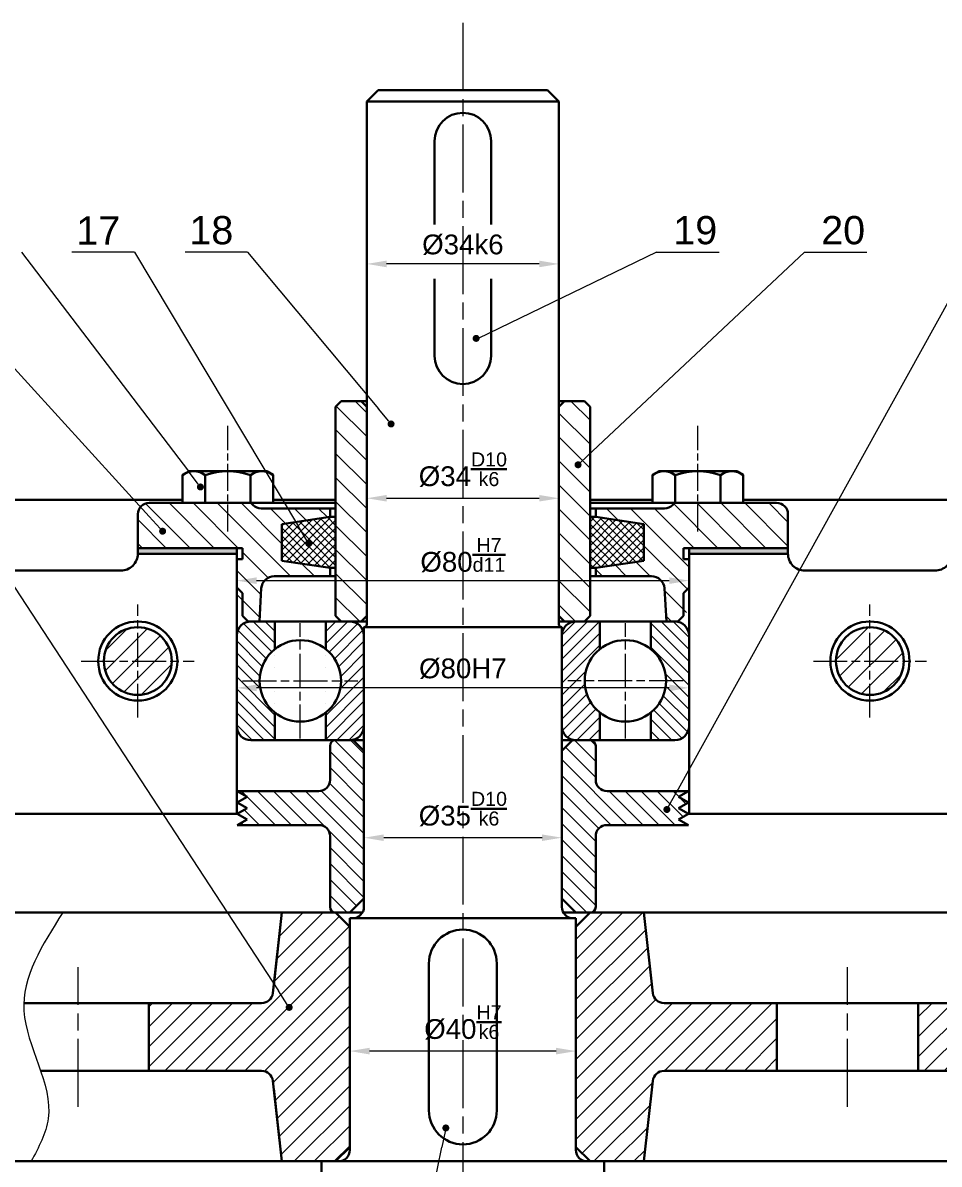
# Paper-space layout 'A0' of a CAD drawing. Header units: millimetres. Extents: x 0 to 1189, y 0 to 841.
# Drawn here: x 206.6 to 368.7, y 200.2 to 402.1 of the extents above; entities that cross this region are included whole.
import ezdxf

# ---------------------------------------------------------------- set-up
doc = ezdxf.new("R2010")
doc.units = ezdxf.units.MM
doc.header["$PDMODE"] = 35
doc.linetypes.add('AM_ISO08W050', pattern=[18, 12, -1.5, 3, -1.5])
doc.linetypes.add('AM_ISO08W050x2', pattern=[9, 6, -0.75, 1.5, -0.75])
doc.layers.get('0').update_dxf_attribs({"lineweight": 30})
for name, color, linetype, lineweight in [('AM_0', 7, 'Continuous', 30), ('AM_4N', 3, 'Continuous', 15), ('AM_5', 3, 'Continuous', 13), ('AM_7', 4, 'AM_ISO08W050', 13), ('AM_8', 1, 'Continuous', 15), ('net dam', 7, 'Continuous', 30), ('net manh', 2, 'Continuous', 13), ('Net_chinh', 7, 'Continuous', 30)]:
    doc.layers.add(name, color=color, linetype=linetype, lineweight=lineweight)
doc.styles.add('Annotative', font='arial.ttf')
doc.dimstyles.new('aaaa$0', dxfattribs={"dimtxt": 3.5, "dimasz": 3.5, "dimexe": 1, "dimexo": 1, "dimgap": 1.5, "dimtad": 1, "dimdsep": 46, "dimtxsty": 'Annotative', "dimcen": 0, "dimclrd": 66, "dimclre": 66, "dimclrt": 2, "dimadec": 0, "dimazin": 2, "dimtp": 0.1, "dimtm": 0.1, "dimtfac": 0.71, "dimtmove": 0, "dimatfit": 3, "dimfxl": 1, "dimlwd": 5, "dimlwe": 5, "dimarcsym": 1})
doc.dimstyles.new('AM_ISO$0', dxfattribs={"dimtxt": 3.5, "dimasz": 3.5, "dimexe": 1, "dimexo": 1, "dimgap": 1.5, "dimtad": 1, "dimdsep": 46, "dimtxsty": 'Annotative', "dimcen": 0, "dimclrd": 66, "dimclre": 66, "dimclrt": 2, "dimadec": 0, "dimazin": 2, "dimtp": 0.1, "dimtm": 0.1, "dimtfac": 0.71, "dimtmove": 0, "dimatfit": 3, "dimfxl": 1, "dimtfillclr": 5, "dimlwd": 13, "dimlwe": 13, "dimarcsym": 1})
pattern_1 = [(45, (-4430.9117, -284.6103), (-1.767767, 1.767767), [])]
pattern_2 = [(135, (-4430.9117, -284.6103), (-1.4142136, -1.4142136), [])]
pattern_3 = [(135, (-4430.9117, -284.6103), (-2.1213203, -2.1213203), [])]
pattern_4 = [(135, (-4675.3211, -570.267), (-1.06066017, -1.06066017), [])]
pattern_5 = [(45, (-4675.3211, -570.267), (-1.06066017, 1.06066017), [])]

# ---------------------------------------------------------------- blocks, each defined once
blk = doc.blocks.new('*D201')
at = {"color": 66, "linetype": 'ByBlock', "lineweight": 13, "transparency": 16777216}
for p, q in [((244.41, 284.21), (244.41, 283.42)), ((320.91, 284.42), (247.91, 284.42)), ((324.41, 284.21), (324.41, 283.42))]:
    blk.add_line(p, q, dxfattribs=at)
at = {"color": 66, "transparency": 16777216}
for points in [[(247.91, 285), (247.91, 283.83), (244.41, 284.42)], [(320.91, 285), (320.91, 283.83), (324.41, 284.42)]]:
    blk.add_solid(points, dxfattribs=at)
at = {"layer": 'Defpoints', "color": 0, "transparency": 16777216}
for p in [(244.41, 285.21), (324.41, 285.21), (244.41, 284.42)]:
    blk.add_point(p, dxfattribs=at)
at = {"color": 2, "transparency": 16777216, "insert": (284.41, 287.8), "char_height": 3.5, "attachment_point": 5, "style": 'Annotative'}
blk.add_mtext('%%C80H7', dxfattribs=at)
blk = doc.blocks.new('*D202')
at = {"color": 66, "linetype": 'ByBlock', "lineweight": 13, "transparency": 16777216}
for p, q in [((264.41, 221.66), (264.41, 219.16)), ((300.91, 220.16), (267.91, 220.16)), ((304.41, 221.66), (304.41, 219.16))]:
    blk.add_line(p, q, dxfattribs=at)
at = {"color": 66, "transparency": 16777216}
for points in [[(267.91, 220.74), (267.91, 219.57), (264.41, 220.16)], [(300.91, 220.74), (300.91, 219.57), (304.41, 220.16)]]:
    blk.add_solid(points, dxfattribs=at)
at = {"layer": 'Defpoints', "color": 0, "transparency": 16777216}
for p in [(264.41, 222.66), (304.41, 222.66), (264.41, 220.16)]:
    blk.add_point(p, dxfattribs=at)
at = {"color": 2, "transparency": 16777216, "insert": (284.41, 225.23), "char_height": 3.5, "attachment_point": 5, "style": 'Annotative'}
blk.add_mtext('%%C40{\\H2x;}{\\H0.71x;\\C3;\\SH7/k6;}', dxfattribs=at)
blk = doc.blocks.new('*D203')
at = {"color": 66, "linetype": 'ByBlock', "lineweight": 13, "transparency": 16777216}
for p, q in [((266.91, 260.41), (266.91, 256.91)), ((301.91, 260.41), (301.91, 256.91)), ((298.41, 257.91), (270.41, 257.91))]:
    blk.add_line(p, q, dxfattribs=at)
at = {"color": 66, "transparency": 16777216}
for points in [[(270.41, 258.49), (270.41, 257.33), (266.91, 257.91)], [(298.41, 258.49), (298.41, 257.33), (301.91, 257.91)]]:
    blk.add_solid(points, dxfattribs=at)
at = {"layer": 'Defpoints', "color": 0, "transparency": 16777216}
for p in [(266.91, 261.41), (301.91, 261.41), (266.91, 257.91)]:
    blk.add_point(p, dxfattribs=at)
at = {"color": 2, "transparency": 16777216, "insert": (284.41, 262.98), "char_height": 3.5, "width": 20.6889, "attachment_point": 5, "style": 'Annotative'}
blk.add_mtext('%%C35{\\H2x;}{\\H0.71x;\\C3;\\SD10/k6;}', dxfattribs=at)
blk = doc.blocks.new('*D206')
at = {"color": 66, "linetype": 'ByBlock', "lineweight": 13, "transparency": 16777216}
blk.add_line((297.91, 359.42), (270.91, 359.42), dxfattribs=at)
at = {"color": 66, "transparency": 16777216}
for points in [[(270.91, 360), (270.91, 358.83), (267.41, 359.42)], [(297.91, 360), (297.91, 358.83), (301.41, 359.42)]]:
    blk.add_solid(points, dxfattribs=at)
at = {"layer": 'Defpoints', "color": 0, "transparency": 16777216}
for p in [(267.41, 359.42), (267.41, 359.42), (301.41, 359.42)]:
    blk.add_point(p, dxfattribs=at)
at = {"color": 2, "transparency": 16777216, "insert": (284.41, 362.8), "char_height": 3.5, "attachment_point": 5, "style": 'Annotative'}
blk.add_mtext('%%C34k6', dxfattribs=at)
blk = doc.blocks.new('êwfesf')
for p, q in [((0.5, 7), (-0.5, 6)), ((5, 7), (0.5, 7)), ((4, 7), (5, 6)), ((39, 7), (43.5, 7)), ((40, 7), (39, 6)), ((43.5, 7), (44.5, 6)), ((-0.5, 6), (-0.5, -31)), ((5, -31), (5, 6)), ((39, -31), (39, 6)), ((44.5, 6), (44.5, -31)), ((-0.5, -31), (0.5, -32)), ((0.5, -32), (5, -32)), ((5, -31), (4, -32)), ((39, -31), (40, -32)), ((43.5, -32), (39, -32)), ((44.5, -31), (43.5, -32))]:
    blk.add_line(p, q)
blk = doc.blocks.new('M10')
for p, q in [((0, 10), (6.19, 10)), ((0, 10), (0, -10)), ((7, 8.59), (6.19, 10)), ((7, 8.59), (7, -8.59)), ((7, 8.59), (7, -8.59)), ((0, 5), (6.14, 5)), ((0, -5), (6.14, -5)), ((0, -10), (6.19, -10)), ((0.81, -10), (6.19, -10)), ((7, -8.59), (6.19, -10))]:
    blk.add_line(p, q)
for centre, radius, start, end in [((2.93, 7.5), 4.07, 322.1211, 37.8789), ((-8, 0), 15, 340.5288, 19.4712), ((2.93, -7.5), 4.07, 322.1211, 37.8789)]:
    blk.add_arc(centre, radius, start, end)
at = {"layer": 'AM_7', "linetype": 'AM_ISO08W050x2'}
blk.add_line((-6.38, 0), (16.99, 0), dxfattribs=at)
blk = doc.blocks.new('*D213')
at = {"color": 66, "linetype": 'ByBlock', "lineweight": 13, "transparency": 16777216}
for p, q in [((247.91, 303.39), (320.91, 303.39)), ((244.41, 302.66), (244.41, 302.39)), ((324.41, 302.66), (324.41, 302.39))]:
    blk.add_line(p, q, dxfattribs=at)
at = {"color": 66, "transparency": 16777216}
for points in [[(247.91, 303.97), (247.91, 302.8), (244.41, 303.39)], [(320.91, 303.97), (320.91, 302.8), (324.41, 303.39)]]:
    blk.add_solid(points, dxfattribs=at)
at = {"layer": 'Defpoints', "color": 0, "transparency": 16777216}
for p in [(244.41, 303.66), (324.41, 303.66), (324.41, 303.39)]:
    blk.add_point(p, dxfattribs=at)
at = {"color": 2, "transparency": 16777216, "insert": (284.41, 307.88), "char_height": 3.5, "attachment_point": 5, "style": 'Annotative'}
blk.add_mtext('%%C80{\\H0.71x;\\C3;\\SH7/d11;}', dxfattribs=at)
blk = doc.blocks.new('dfdsfesf')
for p, q in [((-22.5, 19), (-55.5, 19)), ((-37.09, 18.59), (-37.5, 19)), ((55.5, 19), (22.5, 19)), ((37.09, 18.59), (37.5, 19)), ((37.5, 19), (37.5, 19)), ((37.5, 19), (37.5, 19)), ((-57.5, 11), (-57.5, 17)), ((-35.67, 18), (-22.5, 18)), ((-32, 15.25), (-23.5, 16.5)), ((-23.5, 18), (-23.5, 16.5)), ((-23.5, 16.5), (-22.5, 16.5)), ((22.5, 18), (35.67, 18)), ((22.5, 16.5), (23.5, 16.5)), ((23.5, 16.5), (23.5, 18)), ((32, 15.25), (23.5, 16.5)), ((57.5, 11), (57.5, 17)), ((-32, 15.25), (-32, 8.75)), ((32, 15.25), (32, 8.75)), ((-57.5, 11), (-39, 11)), ((-39, 11), (-39, 9)), ((39, 11), (57.5, 11)), ((39, 11), (39, 9)), ((-40, 9), (-40, 4)), ((-39, 9), (-40, 9)), ((-32, 8.75), (-23.5, 7.5)), ((32, 8.75), (23.5, 7.5)), ((39, 9), (40, 9)), ((40, 9), (40, 4)), ((-23.5, 7.5), (-23.5, 6)), ((-23.5, 7.5), (-22.5, 7.5)), ((22.5, 7.5), (23.5, 7.5)), ((23.5, 6), (23.5, 7.5)), ((-33.35, 6), (-22.5, 6)), ((22.5, 6), (33.35, 6)), ((-40, 4), (-39, 3)), ((-39, 3), (-39, -1)), ((-36, -2), (-35.66, 3.88)), ((36, -2), (35.66, 3.88)), ((40, 4), (39, 3)), ((39, 3), (39, -1)), ((40, 4), (40, 4)), ((-39, -1), (-38, -2)), ((-38, -2), (-36, -2)), ((36, -2), (38, -2)), ((39, -1), (38, -2))]:
    blk.add_line(p, q)
for centre, radius, start, end in [((-55.5, 17), 2, 90, 180), ((-35.67, 20), 2, 225, 270), ((35.67, 20), 2, 270, 315), ((55.5, 17), 2, 0, 90), ((-33.35, 3.68), 2.32, 90, 175), ((33.35, 3.68), 2.32, 5, 90)]:
    blk.add_arc(centre, radius, start, end)
blk = doc.blocks.new('dêded')
at = {"layer": 'AM_8'}
h = blk.add_hatch(dxfattribs=at)
h.set_pattern_fill('_U', color=256, scale=1.5, angle=135, style=0, pattern_type=0)
h.set_pattern_definition(pattern_4)
edge = h.paths.add_edge_path()
edge.add_line((6.75, 10.5), (2.5, 10.5))
edge.add_arc((2.5, 8), 2.5, 90, 180)
edge.add_line((0, 8), (0, -8))
edge.add_arc((2.5, -8), 2.5, 180, 270)
edge.add_line((2.5, -10.5), (6.75, -10.5))
edge.add_line((6.75, -10.5), (6.75, -5.62))
edge.add_arc((11.25, 0), 7.2, 128.6822, 231.3178, ccw=False)
edge.add_line((6.75, 5.62), (6.75, 10.5))
h = blk.add_hatch(dxfattribs=at)
h.set_pattern_fill('_U', color=256, scale=1.5, angle=45, style=0, pattern_type=0)
h.set_pattern_definition(pattern_5)
edge = h.paths.add_edge_path()
edge.add_line((15.75, -10.5), (20, -10.5))
edge.add_arc((20, -8), 2.5, 270, 360)
edge.add_line((22.5, -8), (22.5, 8))
edge.add_arc((20, 8), 2.5, 0, 90)
edge.add_line((20, 10.5), (15.75, 10.5))
edge.add_line((15.75, 10.5), (15.75, 5.62))
edge.add_arc((11.25, 0), 7.2, -51.3178, 51.3178, ccw=False)
edge.add_line((15.75, -5.62), (15.75, -10.5))
h = blk.add_hatch(dxfattribs=at)
h.set_pattern_fill('_U', color=256, scale=1.5, angle=45, style=0, pattern_type=0)
h.set_pattern_definition(pattern_5)
edge = h.paths.add_edge_path()
edge.add_line((64.25, -10.5), (60, -10.5))
edge.add_arc((60, -8), 2.5, 180, 270, ccw=False)
edge.add_line((57.5, -8), (57.5, 8))
edge.add_arc((60, 8), 2.5, 450, 540, ccw=False)
edge.add_line((60, 10.5), (64.25, 10.5))
edge.add_line((64.25, 10.5), (64.25, 5.62))
edge.add_arc((68.75, 0), 7.2, 488.6822, 591.3178)
edge.add_line((64.25, -5.62), (64.25, -10.5))
h = blk.add_hatch(dxfattribs=at)
h.set_pattern_fill('_U', color=256, scale=1.5, angle=135, style=0, pattern_type=0)
h.set_pattern_definition(pattern_4)
edge = h.paths.add_edge_path()
edge.add_line((73.25, 10.5), (77.5, 10.5))
edge.add_arc((77.5, 8), 2.5, 360, 450, ccw=False)
edge.add_line((80, 8), (80, -8))
edge.add_arc((77.5, -8), 2.5, 270, 360, ccw=False)
edge.add_line((77.5, -10.5), (73.25, -10.5))
edge.add_line((73.25, -10.5), (73.25, -5.62))
edge.add_arc((68.75, 0), 7.2, 308.6822, 411.3178)
edge.add_line((73.25, 5.62), (73.25, 10.5))
for p, q in [((2.5, 10.5), (20, 10.5)), ((6.75, 10.5), (6.75, 5.62)), ((15.75, 10.5), (15.75, 5.62)), ((77.5, 10.5), (60, 10.5)), ((64.25, 10.5), (64.25, 5.62)), ((73.25, 10.5), (73.25, 5.62)), ((0, -8), (0, 8)), ((0, 8), (0, -8)), ((22.5, 8), (22.5, -8)), ((22.5, 8), (22.5, -8)), ((57.5, 8), (57.5, -8)), ((57.5, 8), (57.5, -8)), ((80, -8), (80, 8)), ((80, 8), (80, -8)), ((6.75, -5.62), (6.75, -10.5)), ((15.75, -5.62), (15.75, -10.5)), ((64.25, -5.62), (64.25, -10.5)), ((73.25, -5.62), (73.25, -10.5)), ((20, -10.5), (2.5, -10.5)), ((60, -10.5), (77.5, -10.5))]:
    blk.add_line(p, q)
for centre in [(11.25, 0), (68.75, 0)]:
    blk.add_circle(centre, 7.2)
for centre, start, end in [((2.5, 8), 90, 180), ((20, 8), 0, 90), ((60, 8), 90, 180), ((77.5, 8), 0, 90), ((2.5, -8), 180, 270), ((20, -8), 270, 0), ((60, -8), 180, 270), ((77.5, -8), 270, 0)]:
    blk.add_arc(centre, 2.5, start, end)
at = {"layer": 'AM_7', "linetype": 'AM_ISO08W050x2'}
for p, q in [((11.25, -10.2), (11.25, 10.2)), ((68.75, -10.2), (68.75, 10.2)), ((78.95, 0), (58.55, 0)), ((1.05, 0), (21.45, 0))]:
    blk.add_line(p, q, dxfattribs=at)
blk = doc.blocks.new('*D215')
at = {"color": 66, "lineweight": 5, "transparency": 16777216}
for p, q in [((267.41, 318.26), (267.41, 316.96)), ((270.91, 317.96), (297.91, 317.96)), ((301.41, 318.26), (301.41, 316.96))]:
    blk.add_line(p, q, dxfattribs=at)
at = {"color": 66, "transparency": 16777216}
for points in [[(270.91, 318.54), (270.91, 317.38), (267.41, 317.96)], [(297.91, 318.54), (297.91, 317.38), (301.41, 317.96)]]:
    blk.add_solid(points, dxfattribs=at)
at = {"layer": 'Defpoints', "color": 0, "transparency": 16777216}
for p in [(267.41, 319.26), (301.41, 319.26), (301.41, 317.96)]:
    blk.add_point(p, dxfattribs=at)
at = {"color": 2, "transparency": 16777216, "insert": (284.41, 323.03), "char_height": 3.5, "attachment_point": 5, "style": 'Annotative'}
blk.add_mtext('%%C34{\\H2x;}{\\H0.71x;\\C3;\\SD10/k6;}', dxfattribs=at)

psp = doc.layouts.new('A0')

# ---------------------------------------------------------------- hatches: boundary and pattern name
h = psp.add_hatch(color=1)
h.paths.add_polyline_path([(244.409, 308.157), (244.409, 309.157), (226.909, 309.157), (226.909, 308.157)])
h.paths.add_polyline_path([(324.409, 309.157), (324.409, 308.157), (341.909, 308.157), (341.909, 309.157)])
h.paths.add_polyline_path([(450.409, 309.157), (450.409, 308.157), (467.909, 308.157), (467.909, 309.157)])
h.paths.add_polyline_path([(450.409, 137.157), (450.409, 136.157), (467.909, 136.157), (467.909, 137.157)])
h.paths.add_polyline_path([(388.409, 136.157), (388.409, 137.157), (373.081, 137.157), (372.521, 136.157)])
h.paths.add_polyline_path([(372.521, 136.157), (373.081, 137.157), (370.909, 137.157), (370.909, 136.157)])
h.paths.add_polyline_path([(324.409, 137.157), (324.409, 136.157), (341.909, 136.157), (341.909, 137.157)])
h.paths.add_polyline_path([(244.409, 136.157), (244.409, 137.157), (226.909, 137.157), (226.909, 136.157), (228.137, 136.157), (228.253, 136.396, -0.2877793), (228.09, 136.655, -1), (228.666, 136.655, -0.5530612), (228.253, 136.396), (228.137, 136.157)])
at = {"layer": 'AM_4N'}
h = psp.add_hatch(color=256, dxfattribs=at)
edge = h.paths.add_edge_path(flags=0)
edge.add_arc((286.755, 346.241), 0.625, 0, 360)
h = psp.add_hatch(color=256, dxfattribs=at)
edge = h.paths.add_edge_path(flags=0)
edge.add_arc((271.71, 331.104), 0.625, 0, 360)
h = psp.add_hatch(color=256, dxfattribs=at)
edge = h.paths.add_edge_path(flags=0)
edge.add_arc((304.787, 323.882), 0.625, 0, 360)
h = psp.add_hatch(color=256, dxfattribs=at)
edge = h.paths.add_edge_path(flags=0)
edge.add_arc((237.988, 319.96), 0.625, 0, 360)
h = psp.add_hatch(color=256, dxfattribs=at)
edge = h.paths.add_edge_path(flags=0)
edge.add_arc((231.302, 312.134), 0.625, 0, 360)
h = psp.add_hatch(color=256, dxfattribs=at)
edge = h.paths.add_edge_path(flags=0)
edge.add_arc((257.154, 309.955), 0.625, 0, 360)
h = psp.add_hatch(color=256, dxfattribs=at)
edge = h.paths.add_edge_path(flags=0)
edge.add_arc((320.496, 262.898), 0.625, 0, 360)
h = psp.add_hatch(color=256, dxfattribs=at)
edge = h.paths.add_edge_path(flags=0)
edge.add_arc((253.687, 227.887), 0.625, 0, 360)
h = psp.add_hatch(color=256, dxfattribs=at)
edge = h.paths.add_edge_path(flags=0)
edge.add_arc((281.394, 206.562), 0.625, 0, 360)
at = {"layer": 'AM_8'}
h = psp.add_hatch(dxfattribs=at)
h.set_pattern_fill('_U', color=256, scale=3, angle=135, style=0, pattern_type=0)
h.set_pattern_definition(pattern_3)
h.paths.add_polyline_path([(262.909, 296.157), (264.409, 296.157), (266.409, 296.157), (267.409, 297.157), (267.409, 334.161), (266.409, 335.161), (262.909, 335.161), (261.909, 334.161), (261.909, 297.157)])
h = psp.add_hatch(dxfattribs=at)
h.set_pattern_fill('_U', color=256, scale=3, angle=135, style=0, pattern_type=0)
h.set_pattern_definition(pattern_3)
h.paths.add_polyline_path([(305.909, 335.161), (302.409, 335.161), (301.409, 334.161), (301.409, 297.157), (302.409, 296.157), (304.409, 296.157), (305.909, 296.157), (306.909, 297.157), (306.909, 334.161)])
h = psp.add_hatch(dxfattribs=at)
h.set_pattern_fill('_U', color=256, scale=3, angle=135, style=0, pattern_type=0)
h.set_pattern_definition(pattern_3)
h.paths.add_polyline_path([(228.909, 317.157, 0.4142136), (226.909, 315.157), (226.909, 309.157), (245.409, 309.157), (245.409, 307.157), (244.409, 307.157), (244.409, 298.157), (245.409, 297.157), (245.409, 296.157), (248.409, 296.157), (248.749, 302.036, -0.3888787), (251.063, 304.157), (260.909, 304.157), (260.909, 305.657), (252.409, 306.907), (252.409, 313.407), (254.873, 313.769), (253.445, 316.157), (248.738, 316.157, -0.1989124), (247.324, 316.743), (246.909, 317.157)])
h.paths.add_polyline_path([(230.865, 312.134, -1), (231.74, 312.134, -1)], flags=16)
h.paths.add_polyline_path([(260.909, 316.157), (253.445, 316.157), (254.873, 313.769), (260.909, 314.657)], flags=17)
h.paths.add_polyline_path([(321.909, 317.157), (321.495, 316.743, -0.1989124), (320.081, 316.157), (307.909, 316.157), (307.909, 314.657), (316.409, 313.407), (316.409, 306.907), (307.909, 305.657), (307.909, 304.157), (317.756, 304.157, -0.3888787), (320.07, 302.036), (320.409, 296.157), (323.409, 296.157), (323.409, 297.157), (324.409, 298.157), (324.409, 307.157), (323.409, 307.157), (323.409, 309.157), (341.909, 309.157), (341.909, 315.157, 0.4142136), (339.909, 317.157)])
h = psp.add_hatch(dxfattribs=at)
h.set_pattern_fill('_U', color=256, angle=225, style=0, double=1, pattern_type=0)
h.set_pattern_definition([(225, (-4430.9117, -284.6103), (0.70710678, -0.70710678), []), (315, (-4430.9117, -284.6103), (0.70710678, 0.70710678), [])])
h.paths.add_polyline_path([(260.909, 305.657), (261.909, 305.657), (261.909, 314.657), (260.909, 314.657), (252.409, 313.407), (252.409, 306.907)])
h.paths.add_polyline_path([(306.909, 305.657), (307.909, 305.657), (316.409, 306.907), (316.409, 313.407), (307.909, 314.657), (306.909, 314.657)])
h = psp.add_hatch(dxfattribs=at)
h.set_pattern_fill('_U', color=256, scale=2.5, angle=45, style=0, pattern_type=0)
h.set_pattern_definition(pattern_1)
edge = h.paths.add_edge_path()
edge.add_arc((226.909, 289.157), 6, 191.45916, 519.50867)
edge.add_arc((226.909, 289.157), 6, 159.50867, 191.45916)
h = psp.add_hatch(dxfattribs=at)
h.set_pattern_fill('_U', color=256, scale=2.5, angle=45, style=0, pattern_type=0)
h.set_pattern_definition(pattern_1)
edge = h.paths.add_edge_path()
edge.add_arc((356.409, 289.157), 6, 11.45916, 303.48766)
edge.add_arc((356.409, 289.157), 6, 303.48766, 371.45916)
h = psp.add_hatch(dxfattribs=at)
h.set_pattern_fill('_U', color=256, scale=2, angle=135, style=0, pattern_type=0)
h.set_pattern_definition(pattern_2)
edge = h.paths.add_edge_path()
edge.add_line((266.909, 273.257), (265.009, 275.157))
edge.add_line((265.009, 275.157), (261.909, 275.157))
edge.add_arc((261.909, 274.157), 1, 90, 180)
edge.add_line((260.909, 274.157), (260.909, 268.157))
edge.add_arc((258.909, 268.157), 2, -90, 0, ccw=False)
edge.add_line((258.909, 266.157), (244.509, 266.157))
edge.add_line((244.509, 266.157), (246.241, 265.157))
edge.add_line((246.241, 265.157), (244.509, 264.157))
edge.add_line((244.509, 264.157), (246.241, 263.157))
edge.add_line((246.241, 263.157), (244.509, 262.157))
edge.add_line((244.509, 262.157), (246.241, 261.157))
edge.add_line((246.241, 261.157), (244.509, 260.157))
edge.add_line((244.509, 260.157), (258.909, 260.157))
edge.add_arc((258.909, 258.157), 2, 0, 90, ccw=False)
edge.add_line((260.909, 258.157), (260.909, 245.657))
edge.add_arc((261.909, 245.657), 1, 180, 270)
edge.add_line((261.909, 244.657), (264.409, 244.657))
edge.add_line((264.409, 244.657), (266.909, 247.157))
edge.add_line((266.909, 247.157), (266.909, 273.257))
h = psp.add_hatch(dxfattribs=at)
h.set_pattern_fill('_U', color=256, scale=2, angle=135, style=0, pattern_type=0)
h.set_pattern_definition(pattern_2)
edge = h.paths.add_edge_path()
edge.add_line((322.577, 263.157), (324.309, 264.157))
edge.add_line((324.309, 264.157), (322.577, 265.157))
edge.add_line((322.577, 265.157), (324.309, 266.157))
edge.add_line((324.309, 266.157), (309.909, 266.157))
edge.add_arc((309.909, 268.157), 2, 180, 270, ccw=False)
edge.add_line((307.909, 268.157), (307.909, 274.157))
edge.add_arc((306.909, 274.157), 1, 0, 90)
edge.add_line((306.909, 275.157), (303.809, 275.157))
edge.add_line((303.809, 275.157), (301.909, 273.257))
edge.add_line((301.909, 273.257), (301.909, 247.157))
edge.add_line((301.909, 247.157), (304.409, 244.657))
edge.add_line((304.409, 244.657), (306.909, 244.657))
edge.add_arc((306.909, 245.657), 1, 270, 360)
edge.add_line((307.909, 245.657), (307.909, 258.157))
edge.add_arc((309.909, 258.157), 2, 90, 180, ccw=False)
edge.add_line((309.909, 260.157), (324.309, 260.157))
edge.add_line((324.309, 260.157), (322.577, 261.157))
edge.add_line((322.577, 261.157), (324.309, 262.157))
edge.add_line((324.309, 262.157), (322.577, 263.157))
edge = h.paths.add_edge_path(flags=16)
edge.add_arc((320.496, 262.898), 0.438, 0, 360)
h = psp.add_hatch(dxfattribs=at)
h.set_pattern_fill('_U', color=256, scale=2.5, angle=45, style=0, pattern_type=0)
h.set_pattern_definition(pattern_1)
edge = h.paths.add_edge_path()
edge.add_line((264.409, 242.157), (261.909, 244.657))
edge.add_line((261.909, 244.657), (260.051, 244.657))
edge.add_line((260.051, 244.657), (252.409, 244.657))
edge.add_line((252.409, 244.657), (250.805, 230.433))
edge.add_arc((248.817, 230.657), 2, 270, 353.56375, ccw=False)
edge.add_line((248.817, 228.657), (228.847, 228.657))
edge.add_line((228.847, 228.657), (228.847, 216.669))
edge.add_line((228.847, 216.669), (248.817, 216.657))
edge.add_arc((248.817, 214.657), 2, 6.43625, 90, ccw=False)
edge.add_line((250.805, 214.881), (252.409, 200.657))
edge.add_line((252.409, 200.657), (261.909, 200.657))
edge.add_line((261.909, 200.657), (264.409, 203.157))
edge.add_line((264.409, 203.157), (264.409, 242.157))
edge = h.paths.add_edge_path(flags=16)
edge.add_arc((253.687, 227.887), 0.438, 0, 360)
h = psp.add_hatch(dxfattribs=at)
h.set_pattern_fill('_U', color=256, scale=2.5, angle=45, style=0, pattern_type=0)
h.set_pattern_definition(pattern_1)
edge = h.paths.add_edge_path()
edge.add_line((339.972, 228.657), (320.001, 228.657))
edge.add_arc((320.001, 230.657), 2, 186.43625, 270, ccw=False)
edge.add_line((318.014, 230.433), (316.409, 244.657))
edge.add_line((316.409, 244.657), (306.909, 244.657))
edge.add_line((306.909, 244.657), (304.409, 242.157))
edge.add_line((304.409, 242.157), (304.409, 203.157))
edge.add_line((304.409, 203.157), (306.909, 200.657))
edge.add_line((306.909, 200.657), (309.409, 200.657))
edge.add_line((309.409, 200.657), (316.409, 200.657))
edge.add_line((316.409, 200.657), (318.014, 214.881))
edge.add_arc((320.001, 214.657), 2, 90, 173.56375, ccw=False)
edge.add_line((320.001, 216.657), (339.972, 216.657))
edge.add_line((339.972, 216.657), (339.972, 228.657))
edge = h.paths.add_edge_path()
edge.add_line((395.034, 244.657), (389.032, 244.657))
edge.add_line((389.032, 244.657), (387.428, 230.433))
edge.add_arc((385.441, 230.657), 2, 270, 353.56625, ccw=False)
edge.add_line((385.441, 228.657), (364.972, 228.657))
edge.add_line((364.972, 228.657), (364.972, 216.657))
edge.add_line((364.972, 216.657), (385.441, 216.657))
edge.add_arc((385.441, 214.657), 2, 6.43375, 90, ccw=False)
edge.add_line((387.428, 214.881), (389.032, 200.657))
edge.add_line((389.032, 200.657), (395.034, 200.657))
edge.add_line((395.034, 200.657), (395.034, 244.657))

# ---------------------------------------------------------------- linework, layer by layer
for p, q in [((279.409, 388.157), (289.409, 388.157)), ((279.409, 366.41), (279.409, 381.157)), ((289.409, 366.41), (289.409, 381.157)), ((279.409, 343.161), (279.409, 356.795)), ((289.409, 343.161), (289.409, 356.795)), ((157.41, 317.657), (234.84, 317.657)), ((261.909, 317.657), (250.84, 317.657)), ((317.979, 317.657), (306.909, 317.657)), ((333.979, 317.657), (383.832, 317.657)), ((226.909, 308.157), (244.409, 308.157)), ((244.409, 262.157), (244.409, 308.157)), ((324.409, 262.157), (324.409, 308.157)), ((341.909, 308.157), (324.409, 308.157)), ((261.909, 275.157), (266.909, 275.157)), ((266.909, 273.257), (265.009, 275.157)), ((266.909, 245.557), (266.909, 275.257)), ((301.909, 247.157), (301.909, 275.257)), ((301.909, 273.257), (303.809, 275.157)), ((306.909, 275.157), (301.909, 275.157)), ((260.909, 274.157), (260.909, 268.157)), ((307.909, 274.157), (307.909, 268.157)), ((244.509, 266.157), (258.909, 266.157)), ((246.241, 265.157), (244.509, 266.157)), ((246.241, 265.157), (244.509, 264.157)), ((309.909, 266.157), (324.309, 266.157)), ((322.577, 265.157), (324.309, 266.157)), ((322.577, 265.157), (324.309, 264.157)), ((246.241, 263.157), (244.509, 264.157)), ((246.241, 263.157), (244.509, 262.157)), ((322.577, 263.157), (324.309, 264.157)), ((322.577, 263.157), (324.309, 262.157)), ((244.409, 262.157), (244.509, 262.157)), ((246.241, 261.157), (244.509, 262.157)), ((246.241, 261.157), (244.509, 260.157)), ((322.577, 261.157), (324.309, 262.157)), ((322.577, 261.157), (324.309, 260.157)), ((324.409, 262.157), (324.309, 262.157)), ((244.509, 260.157), (258.909, 260.157)), ((309.909, 260.157), (324.309, 260.157)), ((260.909, 258.157), (260.909, 245.657)), ((307.909, 245.657), (307.909, 258.157)), ((266.909, 247.157), (264.409, 244.657)), ((301.909, 247.157), (304.409, 244.657)), ((252.409, 244.657), (250.805, 230.433)), ((252.409, 244.657), (250.955, 231.766)), ((261.909, 244.657), (264.409, 242.157)), ((306.909, 244.657), (304.409, 242.157)), ((316.409, 244.657), (318.014, 230.433)), ((248.817, 228.657), (206.742, 228.657)), ((228.847, 216.669), (228.847, 228.657)), ((385.441, 228.657), (320.001, 228.657)), ((339.972, 216.657), (339.972, 228.657)), ((364.972, 216.657), (364.972, 228.657)), ((248.817, 216.657), (209.726, 216.681)), ((385.441, 216.657), (320.001, 216.657)), ((252.409, 200.657), (250.805, 214.881)), ((316.409, 200.657), (318.014, 214.881)), ((252.409, 200.657), (250.955, 213.548)), ((264.409, 203.157), (261.909, 200.657)), ((304.409, 203.157), (306.909, 200.657))]:
    psp.add_line(p, q)
for points in [[(226.909, 309.157), (244.409, 309.157), (244.409, 308.157), (226.909, 308.157)], [(341.909, 309.157), (324.409, 309.157), (324.409, 308.157), (341.909, 308.157)]]:
    psp.add_lwpolyline(points, close=True)
for points in [[(226.909, 137.157), (226.909, 137.157, 0.4142136), (223.909, 140.157), (137.909, 140.157, -0.4142136), (112.909, 165.157), (112.909, 280.157, -0.4142136), (137.909, 305.157), (223.909, 305.157, 0.4142136), (226.909, 308.157), (226.909, 308.157)], [(341.909, 308.157), (341.909, 308.157, 0.4142136), (344.909, 305.157), (367.909, 305.157, 0.4142136), (370.909, 308.157), (370.909, 308.157)], [(244.409, 183.157), (165.409, 183.157, -0.4142136), (155.409, 193.157), (155.409, 252.157, -0.4142136), (165.409, 262.157), (244.409, 262.157)]]:
    psp.add_lwpolyline(points, format="xyb")
psp.add_lwpolyline([(324.409, 262.157), (388.409, 262.157)])
for centre, radius in [((226.909, 289.157), 7), ((226.909, 289.157), 6), ((356.409, 289.157), 7), ((356.409, 289.157), 6)]:
    psp.add_circle(centre, radius)
for centre, radius, start, end in [((284.409, 381.157), 5, 0, 180), ((284.409, 343.161), 5, 180, 0), ((261.909, 274.157), 1, 90, 180), ((306.909, 274.157), 1, 0, 90), ((258.909, 268.157), 2, 270, 0), ((309.909, 268.157), 2, 180, 270), ((258.909, 258.157), 2, 0, 90), ((309.909, 258.157), 2, 90, 180), ((261.909, 245.657), 1, 180, 270), ((306.909, 245.657), 1, 270, 0), ((248.817, 230.657), 2, 270, 353.56375), ((320.001, 230.657), 2, 186.43625, 270), ((248.817, 214.657), 2, 6.43625, 90), ((320.001, 214.657), 2, 90, 173.56375), ((262.409, 202.657), 2, 270, 0)]:
    psp.add_arc(centre, radius, start, end)
at = {"layer": 'AM_0'}
for p, q in [((266.641, 244.657), (171.909, 244.657)), ((396.909, 244.657), (302.177, 244.657)), ((264.409, 202.657), (264.409, 243.657)), ((171.909, 200.657), (396.909, 200.657))]:
    psp.add_line(p, q, dxfattribs=at)
at = {"layer": 'AM_5', "color": 66}
for p, q in [((166.323, 361.511), (251.772, 230.816)), ((186.323, 361.511), (228.945, 314.721)), ((206.323, 361.511), (235.866, 322.744)), ((226.323, 361.511), (255.358, 312.959)), ((246.323, 361.511), (269.467, 333.791)), ((318.678, 361.511), (287.118, 346.241)), ((344.836, 361.511), (307.338, 326.278)), ((375.103, 361.511), (322.192, 265.959)), ((251.888, 64.222), (280.683, 203.135))]:
    psp.add_line(p, q, dxfattribs=at)
at = {"layer": 'AM_5'}
for p, q in [((226.323, 361.511), (215.265, 361.511)), ((246.323, 361.511), (235.265, 361.511)), ((318.678, 361.511), (329.736, 361.511)), ((344.836, 361.511), (355.893, 361.511))]:
    psp.add_line(p, q, dxfattribs=at)
at = {"layer": 'AM_5', "color": 66, "linetype": 'Continuous'}
for p, q in [((271.31, 331.584), (269.467, 333.791)), ((305.243, 324.31), (307.338, 326.278)), ((237.609, 320.457), (235.866, 322.744)), ((230.881, 312.596), (228.945, 314.721)), ((256.833, 310.491), (255.358, 312.959)), ((320.799, 263.444), (322.192, 265.959)), ((253.345, 228.41), (251.772, 230.816)), ((281.267, 205.95), (280.683, 203.135))]:
    psp.add_line(p, q, dxfattribs=at)
at = {"layer": 'AM_7'}
for p, q in [((284.409, 402.07), (284.409, 142.157)), ((216.347, 210.323), (216.347, 234.99)), ((352.472, 210.323), (352.472, 234.99))]:
    psp.add_line(p, q, dxfattribs=at)
at = {"layer": 'AM_7', "linetype": 'AM_ISO08W050x2'}
for p, q in [((226.909, 279.157), (226.909, 299.157)), ((356.409, 279.157), (356.409, 299.157)), ((216.909, 289.157), (236.909, 289.157)), ((346.409, 289.157), (366.409, 289.157))]:
    psp.add_line(p, q, dxfattribs=at)
at = {"layer": 'net manh'}
psp.add_spline([(213.633, 244.657), (206.759, 227.258), (211.055, 208.223), (208.048, 200.657)], degree=3, dxfattribs=at)
at = {"layer": 'Net_chinh'}
for p, q in [((269.409, 390.157), (267.409, 388.157)), ((299.409, 390.157), (269.409, 390.157)), ((299.409, 390.157), (301.409, 388.157)), ((267.409, 295.657), (267.409, 388.157)), ((279.409, 388.157), (267.409, 388.157)), ((301.409, 388.157), (289.409, 388.157)), ((301.409, 295.657), (301.409, 388.157)), ((266.909, 295.157), (266.909, 245.657)), ((266.909, 295.157), (301.909, 295.157)), ((301.909, 295.157), (301.909, 245.557)), ((264.409, 244.657), (264.409, 244.657)), ((264.409, 202.657), (264.409, 243.657)), ((264.409, 243.657), (304.409, 243.657)), ((304.409, 202.657), (304.409, 243.657)), ((278.409, 209.657), (278.409, 235.657)), ((290.409, 209.657), (290.409, 235.657)), ((259.409, 195.657), (259.409, 200.657)), ((306.409, 200.657), (309.409, 200.657)), ((309.409, 195.657), (309.409, 200.657))]:
    psp.add_line(p, q, dxfattribs=at)
for centre, radius, start, end in [((266.909, 295.657), 0.5, 270, 0), ((301.909, 295.657), 0.5, 180, 270), ((264.909, 245.657), 2, 270, 0), ((303.909, 245.657), 2, 180, 270), ((284.409, 235.657), 6, 0, 180), ((284.409, 209.657), 6, 180, 0), ((306.409, 202.657), 2, 180, 270)]:
    psp.add_arc(centre, radius, start, end, dxfattribs=at)

# ---------------------------------------------------------------- block references
at = {"xscale": -1, "rotation": 359.9999999999999}
psp.add_blockref('êwfesf', (306.409, 328.157), dxfattribs=at)
for name, p in [('dfdsfesf', (284.409, 298.157)), ('dêded', (244.409, 285.657))]:
    psp.add_blockref(name, p)
at = {"layer": 'net dam', "xscale": -0.8, "yscale": 0.8, "zscale": 0.8, "rotation": 269.9999999999999}
for p in [(242.84, 317.157), (325.979, 317.157)]:
    psp.add_blockref('M10', p, dxfattribs=at)

# ---------------------------------------------------------------- texts
at = {"layer": 'AM_5', "color": 3, "char_height": 5, "attachment_point": 8, "style": 'Annotative'}
for s, insert in [('17', (219.919, 362.823)), ('18', (239.919, 362.823)), ('19', (325.519, 362.823)), ('20', (351.677, 362.823))]:
    psp.add_mtext(s, dxfattribs=dict(at, insert=insert))

# ---------------------------------------------------------------- dimensions: what is measured, and where the dimension line sits
dim = psp.add_linear_dim(base=(267.409, 359.418), p1=(301.409, 359.418), p2=(267.409, 359.418), angle=180, text='%%C<>k6', dimstyle='AM_ISO$0')
dim.commit()
dim.dimension.update_dxf_attribs({"geometry": '*D206', "text_midpoint": (284.409, 359.418), "dimtype": 160})
for base, p1, p2, text, dimstyle, picture, middle in [((301.409, 317.96), (267.409, 319.257), (301.409, 319.257), '%%C<>{\\H2x;}{\\H0.71x;\\C3;\\SD10/k6;}', 'aaaa$0', '*D215', (284.409, 317.96)), ((324.409, 303.386), (244.409, 303.657), (324.409, 303.657), '%%C<>{\\H0.71x;\\C3;\\SH7/d11;}', 'AM_ISO$0', '*D213', (284.409, 303.386))]:
    dim = psp.add_linear_dim(base=base, p1=p1, p2=p2, text=text, dimstyle=dimstyle)
    dim.commit()
    dim.dimension.update_dxf_attribs({"geometry": picture, "text_midpoint": middle, "dimtype": 160})
for base, p1, p2, text, picture, middle in [((244.409, 284.418), (324.409, 285.214), (244.409, 285.214), '%%C<>H7', '*D201', (284.409, 287.803)), ((266.909, 257.91), (301.909, 261.407), (266.909, 261.407), '%%C<>{\\H2x;}{\\H0.71x;\\C3;\\SD10/k6;}', '*D203', (284.409, 262.981)), ((264.409, 220.156), (304.409, 222.657), (264.409, 222.657), '%%C<>{\\H2x;}{\\H0.71x;\\C3;\\SH7/k6;}', '*D202', (284.409, 225.227))]:
    dim = psp.add_linear_dim(base=base, p1=p1, p2=p2, angle=180, text=text, dimstyle='AM_ISO$0', override={"dimpost": ''})
    dim.commit()
    dim.dimension.update_dxf_attribs({"geometry": picture, "text_midpoint": middle})

doc.saveas('drawing.dxf')
